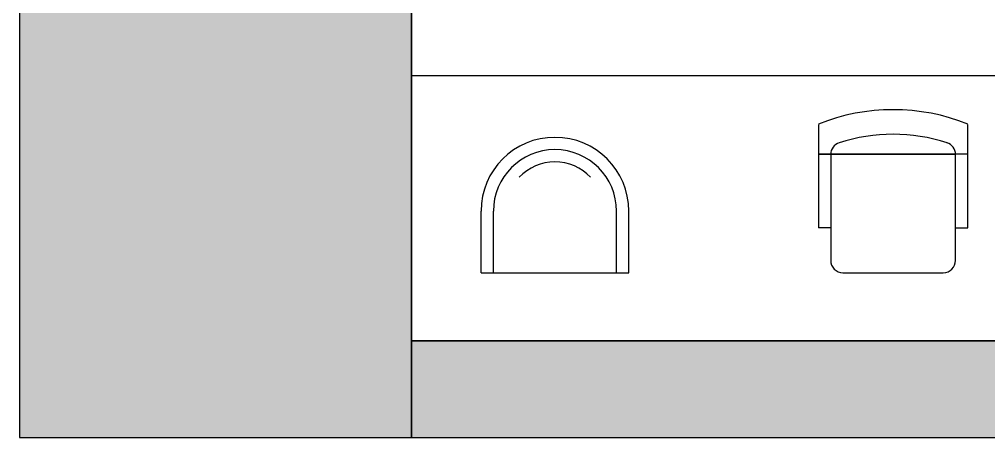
# Model space of a CAD drawing. Header units: millimetres. Extents: x 36213 to 52357, y 13387 to 22894.
# Drawn here: x 36213 to 40148, y 13387 to 15086 of the extents above; entities that cross this region are included whole.
import ezdxf

# ---------------------------------------------------------------- set-up
doc = ezdxf.new("R2010")
doc.units = ezdxf.units.MM
doc.layers.add('www.cad-blocks.net', color=7, linetype='Continuous')

# ---------------------------------------------------------------- blocks, each defined once
blk = doc.blocks.new('A$C5AC131BD')
for p, q in [((0, 0), (0, 250)), ((50, 0), (50, 250)), ((550, 0), (550, 250)), ((600, 0), (600, 250)), ((0, 0), (600, 0))]:
    blk.add_line(p, q)
for radius, start, end in [(300, 0, 180), (250, 0, 180), (200, 43.5505, 136.4495)]:
    blk.add_arc((300, 250), radius, start, end)
blk = doc.blocks.new('A$C55AC2F43')
for p, q in [((0, 601.6), (0, 182.1)), ((607.1, 182.1), (607.1, 601.6)), ((607.1, 481.7), (0, 481.7)), ((557.1, 480.6), (0, 480.6)), ((50, 480.6), (50, 50)), ((557.1, 50), (557.1, 480.6)), ((50, 182.1), (0, 182.1)), ((557.1, 182.1), (607.1, 182.1)), ((100, 0), (507.1, 0))]:
    blk.add_line(p, q)
for centre, radius, start, end in [((303.6, -159.3), 821.5, 68.3137, 111.6863), ((303.6, -159.3), 721.5, 72.3533, 107.6467), ((100, 480.6), 50, 107.6467, 180), ((507.1, 480.6), 50, 0, 72.3533), ((100, 50), 50, 180, 270), ((507.1, 50), 50, 270, 0)]:
    blk.add_arc(centre, radius, start, end)
blk = doc.blocks.new('FORMAT')
at = {"layer": 'www.cad-blocks.net', "true_color": 0x444444}
blk.add_hatch(color=250, dxfattribs=at).paths.add_polyline_path([(36212.7, 22893.5), (36212.7, 13386.5), (37805.3, 13386.5), (37805.3, 22893.5)])
at = {"layer": 'www.cad-blocks.net', "true_color": 0x546d8e}
h = blk.add_hatch(color=155, dxfattribs=at)
h.set_gradient(color1=(68, 68, 68), color2=(84, 109, 142), tint=1)
h.paths.add_polyline_path([(37805.3, 13386.5), (52357.3, 13386.5), (52357.3, 13779.8), (37805.3, 13779.8)])
h.paths.add_polyline_path([(44878.4, 13471.3), (51997.1, 13471.3), (51997.1, 13701.6), (44878.4, 13701.6)], flags=24)
blk.add_line((52357.3, 13779.8), (37805.3, 13779.8))
at = {"layer": 'www.cad-blocks.net', "color": 250, "true_color": 0x444444}
for p, q in [((36212.7, 22893.5), (36212.7, 13386.5)), ((37805.3, 22893.5), (37805.3, 13386.5)), ((36212.7, 13386.5), (37805.3, 13386.5))]:
    blk.add_line(p, q, dxfattribs=at)
at = {"layer": 'www.cad-blocks.net', "color": 155, "true_color": 0x546d8e}
for p, q in [((37805.3, 13386.5), (37805.3, 22893.5)), ((37805.3, 14857.2), (52357.3, 14857.2)), ((52357.3, 13779.8), (37805.3, 13779.8)), ((37805.3, 13779.8), (52357.3, 13779.8)), ((37805.3, 13386.5), (52357.3, 13386.5))]:
    blk.add_line(p, q, dxfattribs=at)
at = {"layer": 'www.cad-blocks.net'}
for p, q in [((37805.3, 22893.5), (37805.3, 13386.5)), ((37805.3, 13779.8), (52357.3, 13779.8))]:
    blk.add_line(p, q, dxfattribs=at)

msp = doc.modelspace()

# ---------------------------------------------------------------- block references
for name, p in [('A$C55AC2F43', (39456.9, 14056.5)), ('A$C5AC131BD', (38087.3, 14056.5))]:
    msp.add_blockref(name, p)
at = {"layer": 'www.cad-blocks.net'}
msp.add_blockref('FORMAT', (0, 0), dxfattribs=at)

doc.saveas('drawing.dxf')
